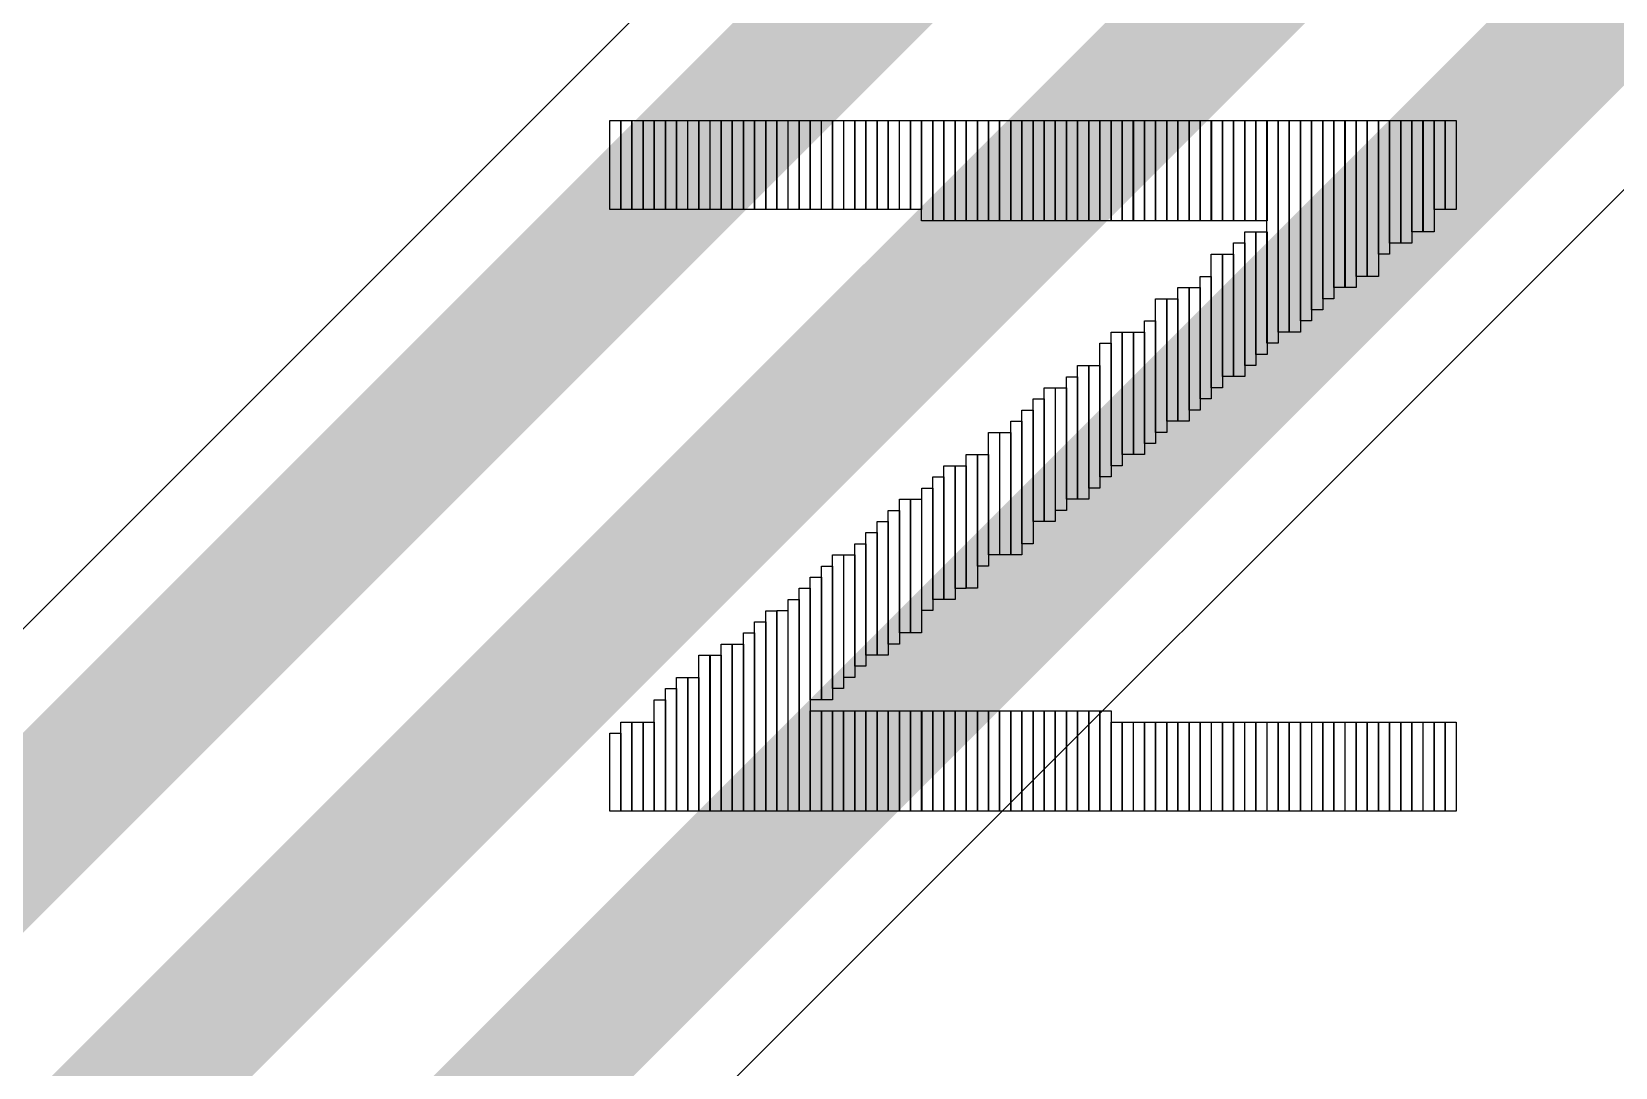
# Model space of a CAD drawing. Header units: inches. Extents: x -25 to 271, y -41 to 15.
# Drawn here: x -13.803 to -10.96, y -3.792 to -1.933 of the extents above; entities that cross this region are included whole.
import ezdxf

# ---------------------------------------------------------------- set-up
doc = ezdxf.new("R2010")
doc.units = ezdxf.units.IN
doc.layers.add('Top Layer', color=1, linetype='Continuous')
doc.layers.add('Top Overlay', color=2, linetype='Continuous')

msp = doc.modelspace()

# ---------------------------------------------------------------- linework, layer by layer
at = {"layer": 'Top Layer'}
for p, q in [((-4.1326, 6.6805), (-18.2258, -7.4127)), ((-16.8357, -8.1082), (-3.815, 4.9125))]:
    msp.add_line(p, q, dxfattribs=at)
for points in [[(-19.731, -9.2842, 0.254, 0.254, 0), (-3.9341, 6.5127, 0.254, 0.254, 0)], [(-19.177, -9.3984, 0.254, 0.254, 0), (-4.0728, 5.7058, 0.254, 0.254, 0)], [(-18.3971, -9.3033, 0.254, 0.254, 0), (-3.9223, 5.1715, 0.254, 0.254, 0)]]:
    msp.add_lwpolyline(points, format="xyseb", dxfattribs=at)
at = {"layer": 'Top Overlay'}
for p, q in [((-12.7648, -2.2525), (-12.7648, -2.0925)), ((-12.7648, -2.0925), (-12.745, -2.0925)), ((-12.745, -2.0925), (-12.745, -2.2525)), ((-12.7447, -2.2525), (-12.7447, -2.0925)), ((-12.7447, -2.0925), (-12.7249, -2.0925)), ((-12.7249, -2.2525), (-12.7249, -2.0925)), ((-12.7249, -2.0925), (-12.7051, -2.0925)), ((-12.7249, -2.0925), (-12.7249, -2.2525)), ((-12.7051, -2.0925), (-12.7051, -2.2525)), ((-12.7048, -2.2525), (-12.7048, -2.0925)), ((-12.7048, -2.0925), (-12.685, -2.0925)), ((-12.685, -2.0925), (-12.685, -2.2525)), ((-12.6848, -2.2525), (-12.6848, -2.0925)), ((-12.6848, -2.0925), (-12.6649, -2.0925)), ((-12.6649, -2.0925), (-12.6649, -2.2525)), ((-12.6647, -2.2525), (-12.6647, -2.0925)), ((-12.6647, -2.0925), (-12.6449, -2.0925)), ((-12.6449, -2.2525), (-12.6449, -2.0925)), ((-12.6449, -2.0925), (-12.6251, -2.0925)), ((-12.6449, -2.0925), (-12.6449, -2.2525)), ((-12.6251, -2.0925), (-12.6251, -2.2525)), ((-12.6248, -2.2525), (-12.6248, -2.0925)), ((-12.6248, -2.0925), (-12.605, -2.0925)), ((-12.605, -2.0925), (-12.605, -2.2525)), ((-12.6047, -2.2525), (-12.6047, -2.0925)), ((-12.6047, -2.0925), (-12.5849, -2.0925)), ((-12.5849, -2.0925), (-12.5849, -2.2525)), ((-12.5847, -2.2525), (-12.5847, -2.0925)), ((-12.5847, -2.0925), (-12.5649, -2.0925)), ((-12.5649, -2.2525), (-12.5649, -2.0925)), ((-12.5649, -2.0925), (-12.5451, -2.0925)), ((-12.5649, -2.0925), (-12.5649, -2.2525)), ((-12.5451, -2.0925), (-12.5451, -2.2525)), ((-12.5448, -2.2525), (-12.5448, -2.0925)), ((-12.5448, -2.0925), (-12.525, -2.0925)), ((-12.525, -2.0925), (-12.525, -2.2525)), ((-12.5247, -2.2525), (-12.5247, -2.0925)), ((-12.5247, -2.0925), (-12.5049, -2.0925)), ((-12.5049, -2.0925), (-12.5049, -2.2525)), ((-12.5047, -2.2525), (-12.5047, -2.0925)), ((-12.5047, -2.0925), (-12.4849, -2.0925)), ((-12.4849, -2.2525), (-12.4849, -2.0925)), ((-12.4849, -2.0925), (-12.465, -2.0925)), ((-12.4849, -2.0925), (-12.4849, -2.2525)), ((-12.465, -2.0925), (-12.465, -2.2525)), ((-12.4648, -2.2525), (-12.4648, -2.0925)), ((-12.4648, -2.0925), (-12.445, -2.0925)), ((-12.445, -2.0925), (-12.445, -2.2525)), ((-12.4447, -2.2525), (-12.4447, -2.0925)), ((-12.4447, -2.0925), (-12.4249, -2.0925)), ((-12.4249, -2.0925), (-12.4249, -2.2525)), ((-12.4248, -2.2523), (-12.4248, -2.0926)), ((-12.4248, -2.0926), (-12.405, -2.0926)), ((-12.405, -2.0926), (-12.405, -2.2523)), ((-12.4049, -2.2525), (-12.4049, -2.0925)), ((-12.4049, -2.0925), (-12.385, -2.0925)), ((-12.385, -2.0925), (-12.385, -2.2525)), ((-12.3848, -2.2525), (-12.3848, -2.0925)), ((-12.3848, -2.0925), (-12.365, -2.0925)), ((-12.365, -2.0925), (-12.365, -2.2525)), ((-12.3647, -2.2525), (-12.3647, -2.0925)), ((-12.3647, -2.0925), (-12.3449, -2.0925)), ((-12.3449, -2.0925), (-12.3449, -2.2525)), ((-12.3448, -2.2523), (-12.3448, -2.0926)), ((-12.3448, -2.0926), (-12.325, -2.0926)), ((-12.325, -2.0926), (-12.325, -2.2523)), ((-12.3248, -2.2525), (-12.3248, -2.0925)), ((-12.3248, -2.0925), (-12.305, -2.0925)), ((-12.305, -2.0925), (-12.305, -2.2525)), ((-12.3048, -2.2525), (-12.3048, -2.0925)), ((-12.3048, -2.0925), (-12.285, -2.0925)), ((-12.285, -2.0925), (-12.285, -2.2525)), ((-12.2847, -2.2525), (-12.2847, -2.0925)), ((-12.2847, -2.0925), (-12.2649, -2.0925)), ((-12.2649, -2.2525), (-12.2649, -2.0925)), ((-12.2649, -2.0925), (-12.2451, -2.0925)), ((-12.2649, -2.0925), (-12.2649, -2.2525)), ((-12.2451, -2.0925), (-12.2451, -2.2525)), ((-12.2448, -2.2525), (-12.2448, -2.0925)), ((-12.2448, -2.0925), (-12.225, -2.0925)), ((-12.225, -2.0925), (-12.225, -2.2525)), ((-12.2248, -2.2525), (-12.2248, -2.0925)), ((-12.2248, -2.0925), (-12.205, -2.0925)), ((-12.205, -2.2725), (-12.205, -2.0925)), ((-12.205, -2.0925), (-12.1849, -2.0925)), ((-12.205, -2.0925), (-12.205, -2.2525)), ((-12.1849, -2.2725), (-12.1849, -2.0925)), ((-12.1849, -2.0925), (-12.1648, -2.0925)), ((-12.1849, -2.0925), (-12.1849, -2.2725)), ((-12.1649, -2.2724), (-12.1649, -2.0926)), ((-12.1649, -2.0926), (-12.1449, -2.0926)), ((-12.1648, -2.0925), (-12.1648, -2.2725)), ((-12.1449, -2.2724), (-12.1449, -2.0926)), ((-12.1449, -2.0926), (-12.1248, -2.0926)), ((-12.1449, -2.0926), (-12.1449, -2.2724)), ((-12.1249, -2.2725), (-12.1249, -2.0925)), ((-12.1249, -2.0925), (-12.1049, -2.0925)), ((-12.1248, -2.0926), (-12.1248, -2.2724)), ((-12.1049, -2.2725), (-12.1049, -2.0925)), ((-12.1049, -2.0925), (-12.0848, -2.0925)), ((-12.1049, -2.0925), (-12.1049, -2.2725)), ((-12.0849, -2.2724), (-12.0849, -2.0926)), ((-12.0849, -2.0926), (-12.0649, -2.0926)), ((-12.0848, -2.0925), (-12.0848, -2.2725)), ((-12.0649, -2.2724), (-12.0649, -2.0926)), ((-12.0649, -2.0926), (-12.0448, -2.0926)), ((-12.0649, -2.0926), (-12.0649, -2.2724)), ((-12.0449, -2.2725), (-12.0449, -2.0925)), ((-12.0449, -2.0925), (-12.0249, -2.0925)), ((-12.0448, -2.0926), (-12.0448, -2.2724)), ((-12.0249, -2.2725), (-12.0249, -2.0925)), ((-12.0249, -2.0925), (-12.0048, -2.0925)), ((-12.0249, -2.0925), (-12.0249, -2.2725)), ((-12.0049, -2.2724), (-12.0049, -2.0926)), ((-12.0049, -2.0926), (-11.9849, -2.0926)), ((-12.0048, -2.0925), (-12.0048, -2.2725)), ((-11.985, -2.2725), (-11.985, -2.0925)), ((-11.985, -2.0925), (-11.9649, -2.0925)), ((-11.9849, -2.0926), (-11.9849, -2.2724)), ((-11.9649, -2.2725), (-11.9649, -2.0925)), ((-11.9649, -2.0925), (-11.9449, -2.0925)), ((-11.9649, -2.0925), (-11.9649, -2.2725)), ((-11.9449, -2.2725), (-11.9449, -2.0925)), ((-11.9449, -2.0925), (-11.9248, -2.0925)), ((-11.9449, -2.0925), (-11.9449, -2.2725)), ((-11.9249, -2.2724), (-11.9249, -2.0926)), ((-11.9249, -2.0926), (-11.9049, -2.0926)), ((-11.9248, -2.0925), (-11.9248, -2.2725)), ((-11.905, -2.2725), (-11.905, -2.0925)), ((-11.905, -2.0925), (-11.8849, -2.0925)), ((-11.9049, -2.0926), (-11.9049, -2.2724)), ((-11.8849, -2.2725), (-11.8849, -2.0925)), ((-11.8849, -2.0925), (-11.8648, -2.0925)), ((-11.8849, -2.0925), (-11.8849, -2.2725)), ((-11.8648, -2.2725), (-11.8648, -2.0925)), ((-11.8648, -2.0925), (-11.8448, -2.0925)), ((-11.8648, -2.0925), (-11.8648, -2.2725)), ((-11.8449, -2.2724), (-11.8449, -2.0926)), ((-11.8449, -2.0926), (-11.8248, -2.0926)), ((-11.8448, -2.0925), (-11.8448, -2.2725)), ((-11.825, -2.2725), (-11.825, -2.0925)), ((-11.825, -2.0925), (-11.8049, -2.0925)), ((-11.8248, -2.0926), (-11.8248, -2.2724)), ((-11.8049, -2.2725), (-11.8049, -2.0925)), ((-11.8049, -2.0925), (-11.7848, -2.0925)), ((-11.8049, -2.0925), (-11.8049, -2.2725)), ((-11.7848, -2.2725), (-11.7848, -2.0925)), ((-11.7848, -2.0925), (-11.7648, -2.0925)), ((-11.7848, -2.0925), (-11.7848, -2.2725)), ((-11.7649, -2.2724), (-11.7649, -2.0926)), ((-11.7649, -2.0926), (-11.7448, -2.0926)), ((-11.7648, -2.0925), (-11.7648, -2.2725)), ((-11.745, -2.2725), (-11.745, -2.0925)), ((-11.745, -2.0925), (-11.7249, -2.0925)), ((-11.7448, -2.0926), (-11.7448, -2.2724)), ((-11.7249, -2.2725), (-11.7249, -2.0925)), ((-11.7249, -2.0925), (-11.7048, -2.0925)), ((-11.7249, -2.0925), (-11.7249, -2.2725)), ((-11.7048, -2.2725), (-11.7048, -2.0925)), ((-11.7048, -2.0925), (-11.6848, -2.0925)), ((-11.7048, -2.0925), (-11.7048, -2.2725)), ((-11.6849, -2.2724), (-11.6849, -2.0926)), ((-11.6849, -2.0926), (-11.6648, -2.0926)), ((-11.6848, -2.0925), (-11.6848, -2.2725)), ((-11.6649, -2.2725), (-11.6649, -2.0925)), ((-11.6649, -2.0925), (-11.6449, -2.0925)), ((-11.6648, -2.0926), (-11.6648, -2.2724)), ((-11.6449, -2.2725), (-11.6449, -2.0925)), ((-11.6449, -2.0925), (-11.6248, -2.0925)), ((-11.6449, -2.0925), (-11.6449, -2.2725)), ((-11.6249, -2.2724), (-11.6249, -2.0926)), ((-11.6249, -2.0926), (-11.6049, -2.0926)), ((-11.6248, -2.0925), (-11.6248, -2.2725)), ((-11.6049, -2.2724), (-11.6049, -2.0926)), ((-11.6049, -2.0926), (-11.5848, -2.0926)), ((-11.6049, -2.0926), (-11.6049, -2.2724)), ((-11.5849, -2.4925), (-11.5849, -2.0925)), ((-11.5849, -2.0925), (-11.5649, -2.0925)), ((-11.5848, -2.0926), (-11.5848, -2.2724)), ((-11.565, -2.4726), (-11.565, -2.0926)), ((-11.565, -2.0926), (-11.5449, -2.0926)), ((-11.5649, -2.0925), (-11.5649, -2.4925)), ((-11.5449, -2.4726), (-11.5449, -2.0926)), ((-11.5449, -2.0926), (-11.5249, -2.0926)), ((-11.5449, -2.0926), (-11.5449, -2.4726)), ((-11.525, -2.4524), (-11.525, -2.0925)), ((-11.525, -2.0925), (-11.5049, -2.0925)), ((-11.5249, -2.0926), (-11.5249, -2.4726)), ((-11.5049, -2.4326), (-11.5049, -2.0925)), ((-11.5049, -2.0925), (-11.4849, -2.0925)), ((-11.5049, -2.0925), (-11.5049, -2.4524)), ((-11.4849, -2.4125), (-11.4849, -2.0925)), ((-11.4849, -2.0925), (-11.4651, -2.0925)), ((-11.4849, -2.0925), (-11.4849, -2.4326)), ((-11.4651, -2.0925), (-11.4651, -2.4125)), ((-11.4648, -2.3924), (-11.4648, -2.0925)), ((-11.4648, -2.0925), (-11.4447, -2.0925)), ((-11.445, -2.3924), (-11.445, -2.0925)), ((-11.445, -2.0925), (-11.4249, -2.0925)), ((-11.4447, -2.0925), (-11.4447, -2.3924)), ((-11.4249, -2.3726), (-11.4249, -2.0925)), ((-11.4249, -2.0925), (-11.4049, -2.0925)), ((-11.4249, -2.0925), (-11.4249, -2.3924)), ((-11.405, -2.3725), (-11.405, -2.0926)), ((-11.405, -2.0926), (-11.3849, -2.0926)), ((-11.4049, -2.0925), (-11.4049, -2.3726)), ((-11.3849, -2.3324), (-11.3849, -2.0926)), ((-11.3849, -2.0926), (-11.3648, -2.0926)), ((-11.3849, -2.0926), (-11.3849, -2.3725)), ((-11.3648, -2.3125), (-11.3648, -2.0926)), ((-11.3648, -2.0926), (-11.3448, -2.0926)), ((-11.3648, -2.0926), (-11.3648, -2.3324)), ((-11.3449, -2.3127), (-11.3449, -2.0925)), ((-11.3449, -2.0925), (-11.3248, -2.0925)), ((-11.3448, -2.0926), (-11.3448, -2.3125)), ((-11.3248, -2.2923), (-11.3248, -2.0925)), ((-11.3248, -2.0925), (-11.3048, -2.0925)), ((-11.3248, -2.0925), (-11.3248, -2.3127)), ((-11.3049, -2.2925), (-11.3049, -2.0923)), ((-11.3049, -2.0923), (-11.2848, -2.0923)), ((-11.3048, -2.0925), (-11.3048, -2.2923)), ((-11.2848, -2.0923), (-11.2848, -2.2925)), ((-11.2847, -2.2525), (-11.2847, -2.0925)), ((-11.2847, -2.0925), (-11.2649, -2.0925)), ((-11.2649, -2.2525), (-11.2649, -2.0925)), ((-11.2649, -2.0925), (-11.2451, -2.0925)), ((-11.2649, -2.0925), (-11.2649, -2.2525)), ((-11.2451, -2.0925), (-11.2451, -2.2525)), ((-12.745, -2.2525), (-12.7648, -2.2525)), ((-12.7249, -2.2525), (-12.7447, -2.2525)), ((-12.7051, -2.2525), (-12.7249, -2.2525)), ((-12.685, -2.2525), (-12.7048, -2.2525)), ((-12.6649, -2.2525), (-12.6848, -2.2525)), ((-12.6449, -2.2525), (-12.6647, -2.2525)), ((-12.6251, -2.2525), (-12.6449, -2.2525)), ((-12.605, -2.2525), (-12.6248, -2.2525)), ((-12.5849, -2.2525), (-12.6047, -2.2525)), ((-12.5649, -2.2525), (-12.5847, -2.2525)), ((-12.5451, -2.2525), (-12.5649, -2.2525)), ((-12.525, -2.2525), (-12.5448, -2.2525)), ((-12.5049, -2.2525), (-12.5247, -2.2525)), ((-12.4849, -2.2525), (-12.5047, -2.2525)), ((-12.465, -2.2525), (-12.4849, -2.2525)), ((-12.445, -2.2525), (-12.4648, -2.2525)), ((-12.4249, -2.2525), (-12.4447, -2.2525)), ((-12.405, -2.2523), (-12.4248, -2.2523)), ((-12.385, -2.2525), (-12.4049, -2.2525)), ((-12.365, -2.2525), (-12.3848, -2.2525)), ((-12.3449, -2.2525), (-12.3647, -2.2525)), ((-12.325, -2.2523), (-12.3448, -2.2523)), ((-12.305, -2.2525), (-12.3248, -2.2525)), ((-12.285, -2.2525), (-12.3048, -2.2525)), ((-12.2649, -2.2525), (-12.2847, -2.2525)), ((-12.2451, -2.2525), (-12.2649, -2.2525)), ((-12.225, -2.2525), (-12.2448, -2.2525)), ((-12.205, -2.2525), (-12.2248, -2.2525)), ((-12.1849, -2.2725), (-12.205, -2.2725)), ((-12.1648, -2.2725), (-12.1849, -2.2725)), ((-12.1449, -2.2724), (-12.1649, -2.2724)), ((-12.1248, -2.2724), (-12.1449, -2.2724)), ((-12.1049, -2.2725), (-12.1249, -2.2725)), ((-12.0848, -2.2725), (-12.1049, -2.2725)), ((-12.0649, -2.2724), (-12.0849, -2.2724)), ((-12.0448, -2.2724), (-12.0649, -2.2724)), ((-12.0249, -2.2725), (-12.0449, -2.2725)), ((-12.0048, -2.2725), (-12.0249, -2.2725)), ((-11.9849, -2.2724), (-12.0049, -2.2724)), ((-11.9649, -2.2725), (-11.985, -2.2725)), ((-11.9449, -2.2725), (-11.9649, -2.2725)), ((-11.9248, -2.2725), (-11.9449, -2.2725)), ((-11.9049, -2.2724), (-11.9249, -2.2724)), ((-11.8849, -2.2725), (-11.905, -2.2725)), ((-11.8648, -2.2725), (-11.8849, -2.2725)), ((-11.8448, -2.2725), (-11.8648, -2.2725)), ((-11.8248, -2.2724), (-11.8449, -2.2724)), ((-11.8049, -2.2725), (-11.825, -2.2725)), ((-11.7848, -2.2725), (-11.8049, -2.2725)), ((-11.7648, -2.2725), (-11.7848, -2.2725)), ((-11.7448, -2.2724), (-11.7649, -2.2724)), ((-11.7249, -2.2725), (-11.745, -2.2725)), ((-11.7048, -2.2725), (-11.7249, -2.2725)), ((-11.6848, -2.2725), (-11.7048, -2.2725)), ((-11.6648, -2.2724), (-11.6849, -2.2724)), ((-11.6449, -2.2725), (-11.6649, -2.2725)), ((-11.6248, -2.2725), (-11.6449, -2.2725)), ((-11.6049, -2.2724), (-11.6249, -2.2724)), ((-11.5848, -2.2724), (-11.6049, -2.2724)), ((-11.2649, -2.2525), (-11.2847, -2.2525)), ((-11.2451, -2.2525), (-11.2649, -2.2525)), ((-11.6247, -2.5325), (-11.6247, -2.2925)), ((-11.6247, -2.2925), (-11.6049, -2.2925)), ((-11.6049, -2.5124), (-11.6049, -2.2925)), ((-11.6049, -2.2925), (-11.5848, -2.2925)), ((-11.6049, -2.2925), (-11.6049, -2.5325)), ((-11.5848, -2.2925), (-11.5848, -2.5124)), ((-11.3048, -2.2923), (-11.3248, -2.2923)), ((-11.2848, -2.2925), (-11.3049, -2.2925)), ((-11.6449, -2.5524), (-11.6449, -2.3124)), ((-11.6449, -2.3124), (-11.6248, -2.3124)), ((-11.6248, -2.3124), (-11.6248, -2.5524)), ((-11.3448, -2.3125), (-11.3648, -2.3125)), ((-11.3248, -2.3127), (-11.3449, -2.3127)), ((-11.685, -2.5725), (-11.685, -2.3325)), ((-11.685, -2.3325), (-11.6649, -2.3325)), ((-11.6649, -2.3325), (-11.6649, -2.5725)), ((-11.6647, -2.5524), (-11.6647, -2.3325)), ((-11.6647, -2.3325), (-11.6449, -2.3325)), ((-11.6449, -2.3325), (-11.6449, -2.5524)), ((-11.3648, -2.3324), (-11.3849, -2.3324)), ((-11.705, -2.5925), (-11.705, -2.3725)), ((-11.705, -2.3725), (-11.6849, -2.3725)), ((-11.6849, -2.3725), (-11.6849, -2.5925)), ((-11.4049, -2.3726), (-11.4249, -2.3726)), ((-11.3849, -2.3725), (-11.405, -2.3725)), ((-11.7848, -2.6525), (-11.7848, -2.4125)), ((-11.7848, -2.4125), (-11.7648, -2.4125)), ((-11.7648, -2.6325), (-11.7648, -2.4125)), ((-11.7648, -2.4125), (-11.745, -2.4125)), ((-11.7648, -2.4125), (-11.7648, -2.6525)), ((-11.745, -2.6325), (-11.745, -2.3924)), ((-11.745, -2.3924), (-11.7249, -2.3924)), ((-11.745, -2.4125), (-11.745, -2.6325)), ((-11.7249, -2.6126), (-11.7249, -2.3924)), ((-11.7249, -2.3924), (-11.7048, -2.3924)), ((-11.7249, -2.3924), (-11.7249, -2.6325)), ((-11.7048, -2.3924), (-11.7048, -2.6126)), ((-11.4651, -2.4125), (-11.4849, -2.4125)), ((-11.4447, -2.3924), (-11.4648, -2.3924)), ((-11.4249, -2.3924), (-11.445, -2.3924)), ((-11.4849, -2.4326), (-11.5049, -2.4326)), ((-11.8648, -2.7125), (-11.8648, -2.4724)), ((-11.8648, -2.4724), (-11.8448, -2.4724)), ((-11.8449, -2.6925), (-11.8449, -2.4726)), ((-11.8449, -2.4726), (-11.8248, -2.4726)), ((-11.8448, -2.4724), (-11.8448, -2.7125)), ((-11.8248, -2.6925), (-11.8248, -2.4726)), ((-11.8248, -2.4726), (-11.8048, -2.4726)), ((-11.8248, -2.4726), (-11.8248, -2.6925)), ((-11.8049, -2.6726), (-11.8049, -2.4524)), ((-11.8049, -2.4524), (-11.7848, -2.4524)), ((-11.8048, -2.4726), (-11.8048, -2.6925)), ((-11.7848, -2.4524), (-11.7848, -2.6726)), ((-11.5449, -2.4726), (-11.565, -2.4726)), ((-11.5249, -2.4726), (-11.5449, -2.4726)), ((-11.5049, -2.4524), (-11.525, -2.4524)), ((-11.8849, -2.7325), (-11.8849, -2.4925)), ((-11.8849, -2.4925), (-11.8648, -2.4925)), ((-11.8648, -2.4925), (-11.8648, -2.7325)), ((-11.5649, -2.4925), (-11.5849, -2.4925)), ((-11.5848, -2.5124), (-11.6049, -2.5124)), ((-11.945, -2.7725), (-11.945, -2.5526)), ((-11.945, -2.5526), (-11.9249, -2.5526)), ((-11.9249, -2.5526), (-11.9249, -2.7725)), ((-11.9248, -2.7724), (-11.9248, -2.5326)), ((-11.9248, -2.5326), (-11.905, -2.5326)), ((-11.905, -2.5326), (-11.905, -2.7724)), ((-11.9049, -2.7525), (-11.9049, -2.5325)), ((-11.9049, -2.5325), (-11.8848, -2.5325)), ((-11.8848, -2.5325), (-11.8848, -2.7525)), ((-11.6449, -2.5524), (-11.6647, -2.5524)), ((-11.6248, -2.5524), (-11.6449, -2.5524)), ((-11.6049, -2.5325), (-11.6247, -2.5325)), ((-11.985, -2.8125), (-11.985, -2.5725)), ((-11.985, -2.5725), (-11.9649, -2.5725)), ((-11.9649, -2.5725), (-11.9649, -2.8125)), ((-11.9648, -2.7926), (-11.9648, -2.5724)), ((-11.9648, -2.5724), (-11.945, -2.5724)), ((-11.945, -2.5724), (-11.945, -2.7926)), ((-11.6649, -2.5725), (-11.685, -2.5725)), ((-12.0249, -2.8524), (-12.0249, -2.6124)), ((-12.0249, -2.6124), (-12.0048, -2.6124)), ((-12.0049, -2.8124), (-12.0049, -2.5925)), ((-12.0049, -2.5925), (-11.9849, -2.5925)), ((-12.0048, -2.6124), (-12.0048, -2.8524)), ((-11.9849, -2.5925), (-11.9849, -2.8124)), ((-11.7048, -2.6126), (-11.7249, -2.6126)), ((-11.6849, -2.5925), (-11.705, -2.5925)), ((-12.0449, -2.8725), (-12.0449, -2.6325)), ((-12.0449, -2.6325), (-12.0249, -2.6325)), ((-12.0249, -2.6325), (-12.0249, -2.8725)), ((-11.745, -2.6325), (-11.7648, -2.6325)), ((-11.7249, -2.6325), (-11.745, -2.6325)), ((-12.0848, -2.8725), (-12.0848, -2.6525)), ((-12.0848, -2.6525), (-12.065, -2.6525)), ((-12.065, -2.6525), (-12.065, -2.8725)), ((-12.0647, -2.8725), (-12.0647, -2.6525)), ((-12.0647, -2.6525), (-12.0449, -2.6525)), ((-12.0449, -2.6525), (-12.0449, -2.8725)), ((-11.7648, -2.6525), (-11.7848, -2.6525)), ((-12.1249, -2.9324), (-12.1249, -2.6924)), ((-12.1249, -2.6924), (-12.1049, -2.6924)), ((-12.1049, -2.6924), (-12.1049, -2.9324)), ((-12.1048, -2.8924), (-12.1048, -2.6925)), ((-12.1048, -2.6925), (-12.0849, -2.6925)), ((-12.0849, -2.6925), (-12.0849, -2.8924)), ((-11.8248, -2.6925), (-11.8449, -2.6925)), ((-11.8048, -2.6925), (-11.8248, -2.6925)), ((-11.7848, -2.6726), (-11.8049, -2.6726)), ((-12.1648, -2.9525), (-12.1648, -2.7125)), ((-12.1648, -2.7125), (-12.1448, -2.7125)), ((-12.1449, -2.9326), (-12.1449, -2.7126)), ((-12.1449, -2.7126), (-12.1248, -2.7126)), ((-12.1448, -2.7125), (-12.1448, -2.9525)), ((-12.1248, -2.7126), (-12.1248, -2.9326)), ((-11.8448, -2.7125), (-11.8648, -2.7125)), ((-12.2048, -2.9724), (-12.2048, -2.7525)), ((-12.2048, -2.7525), (-12.1848, -2.7525)), ((-12.1849, -2.9525), (-12.1849, -2.7325)), ((-12.1849, -2.7325), (-12.1651, -2.7325)), ((-12.1848, -2.7525), (-12.1848, -2.9724)), ((-12.1651, -2.7325), (-12.1651, -2.9525)), ((-11.8848, -2.7525), (-11.9049, -2.7525)), ((-11.8648, -2.7325), (-11.8849, -2.7325)), ((-12.2448, -3.0124), (-12.2448, -2.7724)), ((-12.2448, -2.7724), (-12.2248, -2.7724)), ((-12.225, -3.0124), (-12.225, -2.7724)), ((-12.225, -2.7724), (-12.205, -2.7724)), ((-12.2248, -2.7724), (-12.2248, -3.0124)), ((-12.205, -2.7724), (-12.205, -3.0124)), ((-11.9249, -2.7725), (-11.945, -2.7725)), ((-11.905, -2.7724), (-11.9248, -2.7724)), ((-12.285, -3.0526), (-12.285, -2.8125)), ((-12.285, -2.8125), (-12.2649, -2.8125)), ((-12.2649, -3.0325), (-12.2649, -2.7925)), ((-12.2649, -2.7925), (-12.2448, -2.7925)), ((-12.2649, -2.8125), (-12.2649, -3.0526)), ((-12.2448, -2.7925), (-12.2448, -3.0325)), ((-11.9849, -2.8124), (-12.0049, -2.8124)), ((-11.9649, -2.8125), (-11.985, -2.8125)), ((-11.945, -2.7926), (-11.9648, -2.7926)), ((-12.3049, -3.0524), (-12.3049, -2.8325)), ((-12.3049, -2.8325), (-12.2848, -2.8325)), ((-12.2848, -2.8325), (-12.2848, -3.0524)), ((-12.325, -3.0725), (-12.325, -2.8525)), ((-12.325, -2.8525), (-12.3049, -2.8525)), ((-12.3049, -2.8525), (-12.3049, -3.0725)), ((-12.0048, -2.8524), (-12.0249, -2.8524)), ((-12.3849, -3.1325), (-12.3849, -2.8927)), ((-12.3849, -2.8927), (-12.3648, -2.8927)), ((-12.365, -3.1125), (-12.365, -2.8725)), ((-12.365, -2.8725), (-12.3449, -2.8725)), ((-12.3648, -2.8927), (-12.3648, -3.1325)), ((-12.3449, -2.8725), (-12.3449, -3.1125)), ((-12.3448, -3.0926), (-12.3448, -2.8724)), ((-12.3448, -2.8724), (-12.325, -2.8724)), ((-12.325, -2.8724), (-12.325, -3.0926)), ((-12.0849, -2.8924), (-12.1048, -2.8924)), ((-12.065, -2.8725), (-12.0848, -2.8725)), ((-12.0449, -2.8725), (-12.0647, -2.8725)), ((-12.0249, -2.8725), (-12.0449, -2.8725)), ((-12.405, -3.1325), (-12.405, -2.9125)), ((-12.405, -2.9125), (-12.3849, -2.9125)), ((-12.3849, -2.9125), (-12.3849, -3.1325)), ((-12.4447, -3.3325), (-12.4447, -2.9525)), ((-12.4447, -2.9525), (-12.4249, -2.9525)), ((-12.4249, -3.3325), (-12.4249, -2.9324)), ((-12.4249, -2.9324), (-12.4049, -2.9324)), ((-12.4249, -2.9525), (-12.4249, -3.3325)), ((-12.4049, -2.9324), (-12.4049, -3.3325)), ((-12.1651, -2.9525), (-12.1849, -2.9525)), ((-12.1448, -2.9525), (-12.1648, -2.9525)), ((-12.1248, -2.9326), (-12.1449, -2.9326)), ((-12.1049, -2.9324), (-12.1249, -2.9324)), ((-12.4849, -3.3325), (-12.4849, -2.9726)), ((-12.4849, -2.9726), (-12.4648, -2.9726)), ((-12.4649, -3.3326), (-12.4649, -2.9724)), ((-12.4649, -2.9724), (-12.4449, -2.9724)), ((-12.4648, -2.9726), (-12.4648, -3.3325)), ((-12.4449, -2.9724), (-12.4449, -3.3326)), ((-12.1848, -2.9724), (-12.2048, -2.9724)), ((-12.5247, -3.3325), (-12.5247, -3.0124)), ((-12.5247, -3.0124), (-12.5049, -3.0124)), ((-12.5049, -3.3325), (-12.5049, -2.9924)), ((-12.5049, -2.9924), (-12.4849, -2.9924)), ((-12.5049, -3.0124), (-12.5049, -3.3325)), ((-12.4849, -2.9924), (-12.4849, -3.3325)), ((-12.2248, -3.0124), (-12.2448, -3.0124)), ((-12.205, -3.0124), (-12.225, -3.0124)), ((-12.5649, -3.3325), (-12.5649, -3.0325)), ((-12.5649, -3.0325), (-12.5448, -3.0325)), ((-12.5448, -3.3325), (-12.5448, -3.0325)), ((-12.5448, -3.0325), (-12.5247, -3.0325)), ((-12.5448, -3.0325), (-12.5448, -3.3325)), ((-12.5247, -3.0325), (-12.5247, -3.3325)), ((-12.2448, -3.0325), (-12.2649, -3.0325)), ((-12.6049, -3.3324), (-12.6049, -3.0524)), ((-12.6049, -3.0524), (-12.5848, -3.0524)), ((-12.5849, -3.3325), (-12.5849, -3.0523)), ((-12.5849, -3.0523), (-12.5649, -3.0523)), ((-12.5848, -3.0524), (-12.5848, -3.3324)), ((-12.5649, -3.0523), (-12.5649, -3.3325)), ((-12.2848, -3.0524), (-12.3049, -3.0524)), ((-12.2649, -3.0526), (-12.285, -3.0526)), ((-12.6449, -3.3325), (-12.6449, -3.0924)), ((-12.6449, -3.0924), (-12.6248, -3.0924)), ((-12.6248, -3.3325), (-12.6248, -3.0924)), ((-12.6248, -3.0924), (-12.6047, -3.0924)), ((-12.6248, -3.0924), (-12.6248, -3.3325)), ((-12.6047, -3.0924), (-12.6047, -3.3325)), ((-12.325, -3.0926), (-12.3448, -3.0926)), ((-12.3049, -3.0725), (-12.325, -3.0725)), ((-12.6647, -3.3325), (-12.6647, -3.1125)), ((-12.6647, -3.1125), (-12.6449, -3.1125)), ((-12.6449, -3.1125), (-12.6449, -3.3325)), ((-12.3449, -3.1125), (-12.365, -3.1125)), ((-12.6849, -3.3326), (-12.6849, -3.1325)), ((-12.6849, -3.1325), (-12.6648, -3.1325)), ((-12.6648, -3.1325), (-12.6648, -3.3326)), ((-12.3849, -3.1325), (-12.405, -3.1325)), ((-12.4049, -3.3325), (-12.4049, -3.1524)), ((-12.4049, -3.1524), (-12.3848, -3.1524)), ((-12.3648, -3.1325), (-12.3849, -3.1325)), ((-12.3849, -3.3324), (-12.3849, -3.1525)), ((-12.3849, -3.1525), (-12.3648, -3.1525)), ((-12.3848, -3.1524), (-12.3848, -3.3325)), ((-12.365, -3.3325), (-12.365, -3.1524)), ((-12.365, -3.1524), (-12.3449, -3.1524)), ((-12.3648, -3.1525), (-12.3648, -3.3324)), ((-12.3449, -3.3325), (-12.3449, -3.1524)), ((-12.3449, -3.1524), (-12.3248, -3.1524)), ((-12.3449, -3.1524), (-12.3449, -3.3325)), ((-12.3248, -3.3325), (-12.3248, -3.1524)), ((-12.3248, -3.1524), (-12.3048, -3.1524)), ((-12.3248, -3.1524), (-12.3248, -3.3325)), ((-12.3049, -3.3324), (-12.3049, -3.1525)), ((-12.3049, -3.1525), (-12.2848, -3.1525)), ((-12.3048, -3.1524), (-12.3048, -3.3325)), ((-12.285, -3.3325), (-12.285, -3.1524)), ((-12.285, -3.1524), (-12.2649, -3.1524)), ((-12.2848, -3.1525), (-12.2848, -3.3324)), ((-12.2649, -3.3325), (-12.2649, -3.1524)), ((-12.2649, -3.1524), (-12.2448, -3.1524)), ((-12.2649, -3.1524), (-12.2649, -3.3325)), ((-12.2448, -3.3325), (-12.2448, -3.1524)), ((-12.2448, -3.1524), (-12.2248, -3.1524)), ((-12.2448, -3.1524), (-12.2448, -3.3325)), ((-12.2249, -3.3324), (-12.2249, -3.1525)), ((-12.2249, -3.1525), (-12.2048, -3.1525)), ((-12.2248, -3.1524), (-12.2248, -3.3325)), ((-12.205, -3.3325), (-12.205, -3.1524)), ((-12.205, -3.1524), (-12.1849, -3.1524)), ((-12.2048, -3.1525), (-12.2048, -3.3324)), ((-12.1849, -3.3325), (-12.1849, -3.1524)), ((-12.1849, -3.1524), (-12.1648, -3.1524)), ((-12.1849, -3.1524), (-12.1849, -3.3325)), ((-12.1649, -3.3324), (-12.1649, -3.1525)), ((-12.1649, -3.1525), (-12.1449, -3.1525)), ((-12.1648, -3.1524), (-12.1648, -3.3325)), ((-12.1449, -3.3324), (-12.1449, -3.1525)), ((-12.1449, -3.1525), (-12.1248, -3.1525)), ((-12.1449, -3.1525), (-12.1449, -3.3324)), ((-12.1249, -3.3325), (-12.1249, -3.1524)), ((-12.1249, -3.1524), (-12.1049, -3.1524)), ((-12.1248, -3.1525), (-12.1248, -3.3324)), ((-12.1049, -3.3325), (-12.1049, -3.1524)), ((-12.1049, -3.1524), (-12.0848, -3.1524)), ((-12.1049, -3.1524), (-12.1049, -3.3325)), ((-12.0849, -3.3324), (-12.0849, -3.1525)), ((-12.0849, -3.1525), (-12.0649, -3.1525)), ((-12.0848, -3.1524), (-12.0848, -3.3325)), ((-12.0649, -3.3324), (-12.0649, -3.1525)), ((-12.0649, -3.1525), (-12.0448, -3.1525)), ((-12.0649, -3.1525), (-12.0649, -3.3324)), ((-12.0449, -3.3325), (-12.0449, -3.1524)), ((-12.0449, -3.1524), (-12.0249, -3.1524)), ((-12.0448, -3.1525), (-12.0448, -3.3324)), ((-12.0249, -3.3325), (-12.0249, -3.1524)), ((-12.0249, -3.1524), (-12.0048, -3.1524)), ((-12.0249, -3.1524), (-12.0249, -3.3325)), ((-12.0049, -3.3324), (-12.0049, -3.1525)), ((-12.0049, -3.1525), (-11.9849, -3.1525)), ((-12.0048, -3.1524), (-12.0048, -3.3325)), ((-11.985, -3.3325), (-11.985, -3.1524)), ((-11.985, -3.1524), (-11.9649, -3.1524)), ((-11.9849, -3.1525), (-11.9849, -3.3324)), ((-11.9649, -3.1524), (-11.9649, -3.3325)), ((-11.9649, -3.3325), (-11.9649, -3.1524)), ((-11.9649, -3.1524), (-11.9449, -3.1524)), ((-11.9449, -3.3325), (-11.9449, -3.1524)), ((-11.9449, -3.1524), (-11.9248, -3.1524)), ((-11.9449, -3.1524), (-11.9449, -3.3325)), ((-11.9249, -3.3324), (-11.9249, -3.1525)), ((-11.9249, -3.1525), (-11.9049, -3.1525)), ((-11.9248, -3.1524), (-11.9248, -3.3325)), ((-11.905, -3.3325), (-11.905, -3.1524)), ((-11.905, -3.1524), (-11.8849, -3.1524)), ((-11.9049, -3.1525), (-11.9049, -3.3324)), ((-11.8849, -3.3325), (-11.8849, -3.1524)), ((-11.8849, -3.1524), (-11.8648, -3.1524)), ((-11.8849, -3.1524), (-11.8849, -3.3325)), ((-11.8648, -3.1524), (-11.8648, -3.3325)), ((-12.7447, -3.3325), (-12.7447, -3.1725)), ((-12.7447, -3.1725), (-12.7249, -3.1725)), ((-12.7249, -3.3325), (-12.7249, -3.1725)), ((-12.7249, -3.1725), (-12.7051, -3.1725)), ((-12.7249, -3.1725), (-12.7249, -3.3325)), ((-12.7051, -3.1725), (-12.7051, -3.3325)), ((-12.7048, -3.3325), (-12.7048, -3.1725)), ((-12.7048, -3.1725), (-12.685, -3.1725)), ((-12.685, -3.1725), (-12.685, -3.3325)), ((-11.8648, -3.3325), (-11.8648, -3.1725)), ((-11.8648, -3.1725), (-11.845, -3.1725)), ((-11.845, -3.1725), (-11.845, -3.3325)), ((-11.8448, -3.3325), (-11.8448, -3.1725)), ((-11.8448, -3.1725), (-11.825, -3.1725)), ((-11.825, -3.1725), (-11.825, -3.3325)), ((-11.8247, -3.3325), (-11.8247, -3.1725)), ((-11.8247, -3.1725), (-11.8049, -3.1725)), ((-11.8049, -3.1725), (-11.8049, -3.3325)), ((-11.8048, -3.3324), (-11.8048, -3.1726)), ((-11.8048, -3.1726), (-11.785, -3.1726)), ((-11.785, -3.1726), (-11.785, -3.3324)), ((-11.7848, -3.3325), (-11.7848, -3.1725)), ((-11.7848, -3.1725), (-11.765, -3.1725)), ((-11.765, -3.1725), (-11.765, -3.3325)), ((-11.7648, -3.3325), (-11.7648, -3.1725)), ((-11.7648, -3.1725), (-11.745, -3.1725)), ((-11.745, -3.1725), (-11.745, -3.3325)), ((-11.7447, -3.3325), (-11.7447, -3.1725)), ((-11.7447, -3.1725), (-11.7249, -3.1725)), ((-11.7249, -3.3325), (-11.7249, -3.1725)), ((-11.7249, -3.1725), (-11.7051, -3.1725)), ((-11.7249, -3.1725), (-11.7249, -3.3325)), ((-11.7051, -3.1725), (-11.7051, -3.3325)), ((-11.7048, -3.3325), (-11.7048, -3.1725)), ((-11.7048, -3.1725), (-11.685, -3.1725)), ((-11.685, -3.1725), (-11.685, -3.3325)), ((-11.6848, -3.3325), (-11.6848, -3.1725)), ((-11.6848, -3.1725), (-11.6649, -3.1725)), ((-11.6649, -3.1725), (-11.6649, -3.3325)), ((-11.6647, -3.3325), (-11.6647, -3.1725)), ((-11.6647, -3.1725), (-11.6449, -3.1725)), ((-11.6449, -3.3325), (-11.6449, -3.1725)), ((-11.6449, -3.1725), (-11.6251, -3.1725)), ((-11.6449, -3.1725), (-11.6449, -3.3325)), ((-11.6251, -3.1725), (-11.6251, -3.3325)), ((-11.6248, -3.3325), (-11.6248, -3.1725)), ((-11.6248, -3.1725), (-11.605, -3.1725)), ((-11.605, -3.1725), (-11.605, -3.3325)), ((-11.6048, -3.3325), (-11.6048, -3.1725)), ((-11.6048, -3.1725), (-11.5849, -3.1725)), ((-11.5849, -3.1725), (-11.5849, -3.3325)), ((-11.5847, -3.3325), (-11.5847, -3.1725)), ((-11.5847, -3.1725), (-11.5649, -3.1725)), ((-11.5649, -3.3325), (-11.5649, -3.1725)), ((-11.5649, -3.1725), (-11.5451, -3.1725)), ((-11.5649, -3.1725), (-11.5649, -3.3325)), ((-11.5451, -3.1725), (-11.5451, -3.3325)), ((-11.5448, -3.3325), (-11.5448, -3.1725)), ((-11.5448, -3.1725), (-11.525, -3.1725)), ((-11.525, -3.1725), (-11.525, -3.3325)), ((-11.5247, -3.3325), (-11.5247, -3.1725)), ((-11.5247, -3.1725), (-11.5049, -3.1725)), ((-11.5049, -3.1725), (-11.5049, -3.3325)), ((-11.5047, -3.3325), (-11.5047, -3.1725)), ((-11.5047, -3.1725), (-11.4849, -3.1725)), ((-11.4849, -3.3325), (-11.4849, -3.1725)), ((-11.4849, -3.1725), (-11.4651, -3.1725)), ((-11.4849, -3.1725), (-11.4849, -3.3325)), ((-11.4651, -3.1725), (-11.4651, -3.3325)), ((-11.4648, -3.3325), (-11.4648, -3.1725)), ((-11.4648, -3.1725), (-11.445, -3.1725)), ((-11.445, -3.1725), (-11.445, -3.3325)), ((-11.4447, -3.3325), (-11.4447, -3.1725)), ((-11.4447, -3.1725), (-11.4249, -3.1725)), ((-11.4249, -3.1725), (-11.4249, -3.3325)), ((-11.4248, -3.3324), (-11.4248, -3.1726)), ((-11.4248, -3.1726), (-11.405, -3.1726)), ((-11.405, -3.1726), (-11.405, -3.3324)), ((-11.4049, -3.3325), (-11.4049, -3.1725)), ((-11.4049, -3.1725), (-11.385, -3.1725)), ((-11.385, -3.1725), (-11.385, -3.3325)), ((-11.3848, -3.3325), (-11.3848, -3.1725)), ((-11.3848, -3.1725), (-11.365, -3.1725)), ((-11.365, -3.1725), (-11.365, -3.3325)), ((-11.3647, -3.3325), (-11.3647, -3.1725)), ((-11.3647, -3.1725), (-11.3449, -3.1725)), ((-11.3449, -3.1725), (-11.3449, -3.3325)), ((-11.3448, -3.3324), (-11.3448, -3.1726)), ((-11.3448, -3.1726), (-11.325, -3.1726)), ((-11.325, -3.1726), (-11.325, -3.3324)), ((-11.3248, -3.3325), (-11.3248, -3.1725)), ((-11.3248, -3.1725), (-11.305, -3.1725)), ((-11.305, -3.1725), (-11.305, -3.3325)), ((-11.3048, -3.3325), (-11.3048, -3.1725)), ((-11.3048, -3.1725), (-11.285, -3.1725)), ((-11.285, -3.1725), (-11.285, -3.3325)), ((-11.2847, -3.3325), (-11.2847, -3.1725)), ((-11.2847, -3.1725), (-11.2649, -3.1725)), ((-11.2649, -3.3325), (-11.2649, -3.1725)), ((-11.2649, -3.1725), (-11.2451, -3.1725)), ((-11.2649, -3.1725), (-11.2649, -3.3325)), ((-11.2451, -3.1725), (-11.2451, -3.3325)), ((-12.7649, -3.3326), (-12.7649, -3.1924)), ((-12.7649, -3.1924), (-12.7448, -3.1924)), ((-12.7448, -3.1924), (-12.7448, -3.3326)), ((-12.7448, -3.3326), (-12.7649, -3.3326)), ((-12.7249, -3.3325), (-12.7447, -3.3325)), ((-12.7051, -3.3325), (-12.7249, -3.3325)), ((-12.685, -3.3325), (-12.7048, -3.3325)), ((-12.6648, -3.3326), (-12.6849, -3.3326)), ((-12.6449, -3.3325), (-12.6647, -3.3325)), ((-12.6248, -3.3325), (-12.6449, -3.3325)), ((-12.6047, -3.3325), (-12.6248, -3.3325)), ((-12.5848, -3.3324), (-12.6049, -3.3324)), ((-12.5649, -3.3325), (-12.5849, -3.3325)), ((-12.5448, -3.3325), (-12.5649, -3.3325)), ((-12.5247, -3.3325), (-12.5448, -3.3325)), ((-12.5049, -3.3325), (-12.5247, -3.3325)), ((-12.4849, -3.3325), (-12.5049, -3.3325)), ((-12.4648, -3.3325), (-12.4849, -3.3325)), ((-12.4449, -3.3326), (-12.4649, -3.3326)), ((-12.4249, -3.3325), (-12.4447, -3.3325)), ((-12.4049, -3.3325), (-12.4249, -3.3325)), ((-12.3848, -3.3325), (-12.4049, -3.3325)), ((-12.3648, -3.3324), (-12.3849, -3.3324)), ((-12.3449, -3.3325), (-12.365, -3.3325)), ((-12.3248, -3.3325), (-12.3449, -3.3325)), ((-12.3048, -3.3325), (-12.3248, -3.3325)), ((-12.2848, -3.3324), (-12.3049, -3.3324)), ((-12.2649, -3.3325), (-12.285, -3.3325)), ((-12.2448, -3.3325), (-12.2649, -3.3325)), ((-12.2248, -3.3325), (-12.2448, -3.3325)), ((-12.2048, -3.3324), (-12.2249, -3.3324)), ((-12.1849, -3.3325), (-12.205, -3.3325)), ((-12.1648, -3.3325), (-12.1849, -3.3325)), ((-12.1449, -3.3324), (-12.1649, -3.3324)), ((-12.1248, -3.3324), (-12.1449, -3.3324)), ((-12.1049, -3.3325), (-12.1249, -3.3325)), ((-12.0848, -3.3325), (-12.1049, -3.3325)), ((-12.0649, -3.3324), (-12.0849, -3.3324)), ((-12.0448, -3.3324), (-12.0649, -3.3324)), ((-12.0249, -3.3325), (-12.0449, -3.3325)), ((-12.0048, -3.3325), (-12.0249, -3.3325)), ((-11.9849, -3.3324), (-12.0049, -3.3324)), ((-11.9649, -3.3325), (-11.985, -3.3325)), ((-11.9449, -3.3325), (-11.9649, -3.3325)), ((-11.9248, -3.3325), (-11.9449, -3.3325)), ((-11.9049, -3.3324), (-11.9249, -3.3324)), ((-11.8849, -3.3325), (-11.905, -3.3325)), ((-11.8648, -3.3325), (-11.8849, -3.3325)), ((-11.845, -3.3325), (-11.8648, -3.3325)), ((-11.825, -3.3325), (-11.8448, -3.3325)), ((-11.8049, -3.3325), (-11.8247, -3.3325)), ((-11.785, -3.3324), (-11.8048, -3.3324)), ((-11.765, -3.3325), (-11.7848, -3.3325)), ((-11.745, -3.3325), (-11.7648, -3.3325)), ((-11.7249, -3.3325), (-11.7447, -3.3325)), ((-11.7051, -3.3325), (-11.7249, -3.3325)), ((-11.685, -3.3325), (-11.7048, -3.3325)), ((-11.6649, -3.3325), (-11.6848, -3.3325)), ((-11.6449, -3.3325), (-11.6647, -3.3325)), ((-11.6251, -3.3325), (-11.6449, -3.3325)), ((-11.605, -3.3325), (-11.6248, -3.3325)), ((-11.5849, -3.3325), (-11.6048, -3.3325)), ((-11.5649, -3.3325), (-11.5847, -3.3325)), ((-11.5451, -3.3325), (-11.5649, -3.3325)), ((-11.525, -3.3325), (-11.5448, -3.3325)), ((-11.5049, -3.3325), (-11.5247, -3.3325)), ((-11.4849, -3.3325), (-11.5047, -3.3325)), ((-11.4651, -3.3325), (-11.4849, -3.3325)), ((-11.445, -3.3325), (-11.4648, -3.3325)), ((-11.4249, -3.3325), (-11.4447, -3.3325)), ((-11.405, -3.3324), (-11.4248, -3.3324)), ((-11.385, -3.3325), (-11.4049, -3.3325)), ((-11.365, -3.3325), (-11.3848, -3.3325)), ((-11.3449, -3.3325), (-11.3647, -3.3325)), ((-11.325, -3.3324), (-11.3448, -3.3324)), ((-11.305, -3.3325), (-11.3248, -3.3325)), ((-11.285, -3.3325), (-11.3048, -3.3325)), ((-11.2649, -3.3325), (-11.2847, -3.3325)), ((-11.2451, -3.3325), (-11.2649, -3.3325))]:
    msp.add_line(p, q, dxfattribs=at)

doc.saveas('drawing.dxf')
